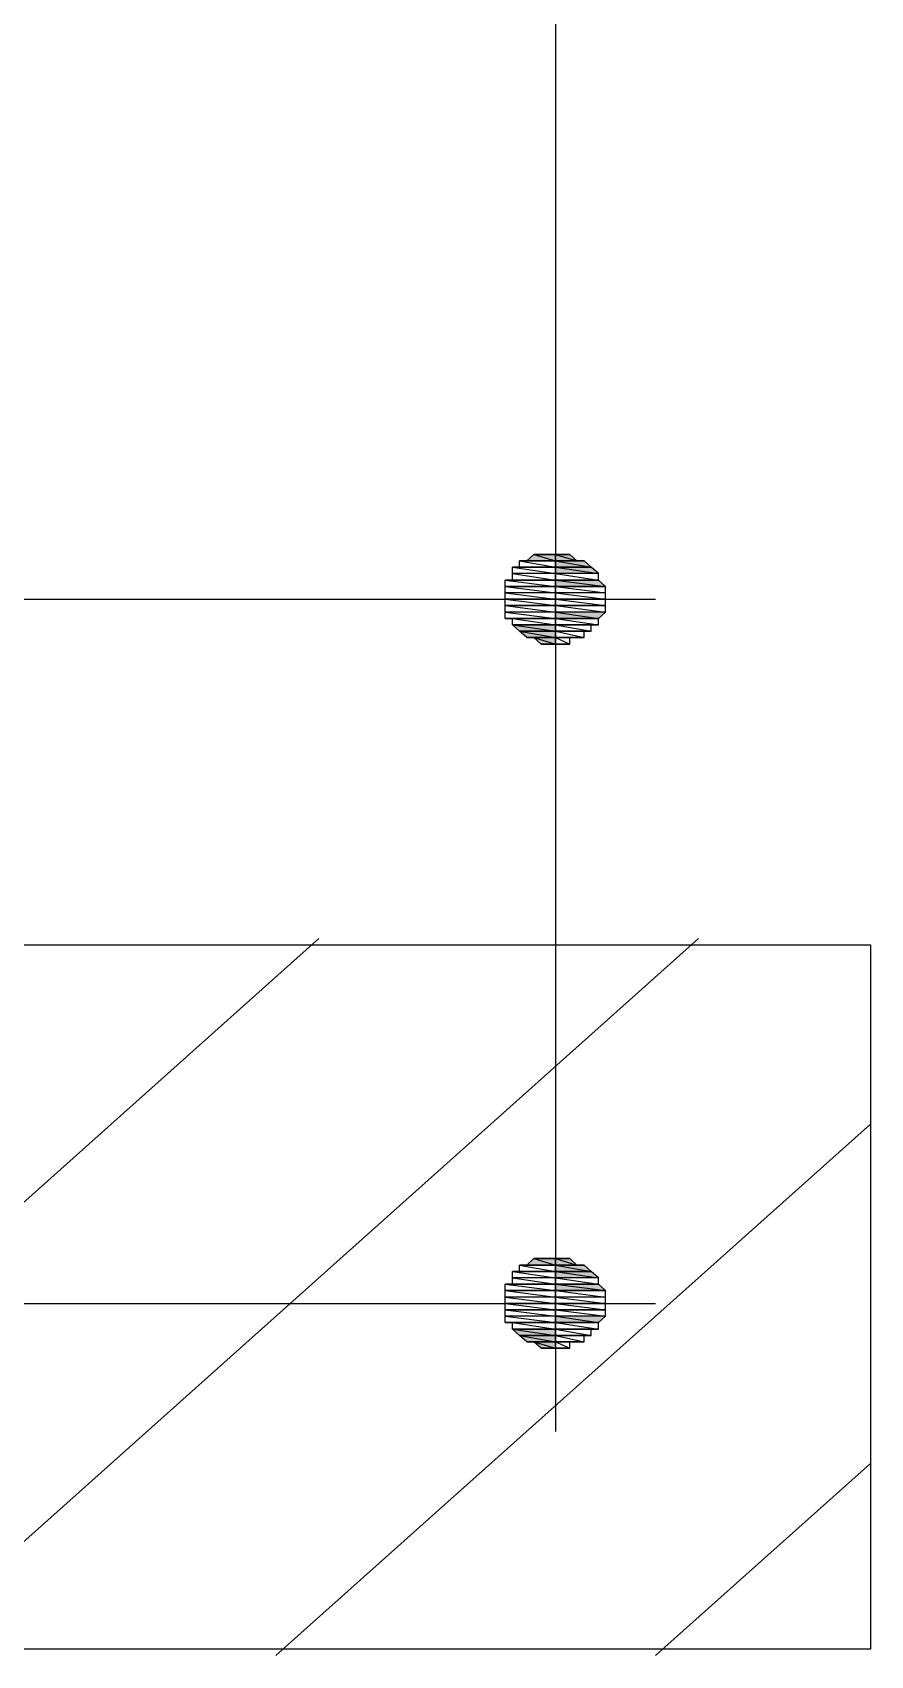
# Model space of a CAD drawing. Header units: millimetres. Extents: x -229 to 612, y -264 to 330.
# Drawn here: x 361.55 to 366.32, y -240.65 to -231.43 of the extents above; entities that cross this region are included whole.
import ezdxf

# ---------------------------------------------------------------- set-up
doc = ezdxf.new("R2010")
doc.units = ezdxf.units.MM

# ---------------------------------------------------------------- blocks, each defined once
blk = doc.blocks.new('0_TCM_4503_AIVD_AD_NOTE_BLOCK-43779754-14248')
at = {"linetype": 'Continuous'}
for points in [[(364.3601, -234.4282), (364.5231, -234.4282), (364.4009, -234.3918)], [(364.4009, -234.3918), (364.5231, -234.4282), (364.5231, -234.3918)], [(364.5231, -234.3918), (364.6453, -234.4282), (364.6046, -234.3918)], [(364.5231, -234.4282), (364.6453, -234.4282), (364.5231, -234.3918)], [(364.5231, -234.4282), (364.7268, -234.4645), (364.6861, -234.4282)], [(364.5231, -234.4645), (364.7268, -234.4645), (364.5231, -234.4282)], [(364.5231, -234.4645), (364.7676, -234.5009), (364.7268, -234.4645)], [(364.5231, -234.5009), (364.7676, -234.5009), (364.5231, -234.4645)], [(364.5231, -234.5373), (364.8083, -234.5737), (364.7676, -234.5373)], [(364.5231, -234.5737), (364.8083, -234.5737), (364.5231, -234.5373)], [(364.2786, -234.792), (364.5231, -234.8284), (364.5231, -234.792)], [(364.3194, -234.8284), (364.5231, -234.8284), (364.2786, -234.792)], [(364.5231, -234.7193), (364.7676, -234.7557), (364.8083, -234.7193)], [(364.5231, -234.7557), (364.7676, -234.7557), (364.5231, -234.7193)], [(364.3194, -234.8284), (364.5231, -234.8648), (364.5231, -234.8284)], [(364.3601, -234.8648), (364.5231, -234.8648), (364.3194, -234.8284)], [(364.4009, -234.8648), (364.5231, -234.9012), (364.5231, -234.8648)], [(364.4416, -234.9012), (364.5231, -234.9012), (364.4009, -234.8648)], [(364.4416, -234.9012), (364.4824, -234.9012), (364.5231, -234.9012)], [(364.3601, -238.431), (364.5231, -238.431), (364.4009, -238.3946)], [(364.4009, -238.3946), (364.5231, -238.431), (364.5231, -238.3946)], [(364.5231, -238.3946), (364.6453, -238.431), (364.6046, -238.3946)], [(364.5231, -238.431), (364.6453, -238.431), (364.5231, -238.3946)], [(364.5231, -238.431), (364.7268, -238.4673), (364.6861, -238.431)], [(364.5231, -238.4673), (364.7268, -238.4673), (364.5231, -238.431)], [(364.5231, -238.4673), (364.7676, -238.5037), (364.7268, -238.4673)], [(364.5231, -238.5037), (364.7676, -238.5037), (364.5231, -238.4673)], [(364.5231, -238.5401), (364.8083, -238.5765), (364.7676, -238.5401)], [(364.5231, -238.5765), (364.8083, -238.5765), (364.5231, -238.5401)], [(364.5231, -238.7221), (364.7676, -238.7585), (364.8083, -238.7221)], [(364.5231, -238.7585), (364.7676, -238.7585), (364.5231, -238.7221)], [(364.2786, -238.7948), (364.5231, -238.8312), (364.5231, -238.7948)], [(364.3194, -238.8312), (364.5231, -238.8312), (364.2786, -238.7948)], [(364.3194, -238.8312), (364.5231, -238.8676), (364.5231, -238.8312)], [(364.3601, -238.8676), (364.5231, -238.8676), (364.3194, -238.8312)], [(364.4009, -238.8676), (364.5231, -238.904), (364.5231, -238.8676)], [(364.4416, -238.904), (364.5231, -238.904), (364.4009, -238.8676)], [(364.4416, -238.904), (364.4824, -238.904), (364.5231, -238.904)]]:
    blk.add_hatch(color=7, dxfattribs=at).paths.add_polyline_path(points)
at = {"color": 7, "linetype": 'Continuous'}
for p, q in [((364.5231, -225.9131), (364.5231, -239.3771)), ((364.3601, -234.4282), (364.4009, -234.3918)), ((364.5231, -234.3918), (364.4009, -234.3918)), ((364.4009, -234.3918), (364.4416, -234.3918)), ((364.5231, -234.3918), (364.4009, -234.3918)), ((364.4009, -234.3918), (364.5231, -234.4282)), ((364.4009, -234.3918), (364.5231, -234.4282)), ((364.5231, -234.3918), (364.4416, -234.3918)), ((364.4416, -234.3918), (364.4824, -234.3918)), ((364.5231, -234.3918), (364.4416, -234.3918)), ((364.4416, -234.3918), (364.5231, -234.3918)), ((364.5231, -234.3918), (364.4416, -234.3918)), ((364.4416, -234.3918), (364.5231, -234.3918)), ((364.4416, -234.3918), (364.5231, -234.3918)), ((364.4416, -234.3918), (364.5231, -234.3918)), ((364.5231, -234.3918), (364.4416, -234.3918)), ((364.4824, -234.3918), (364.5231, -234.3918)), ((364.5231, -234.3918), (364.4824, -234.3918)), ((364.4824, -234.3918), (364.5231, -234.3918)), ((364.4824, -234.3918), (364.5231, -234.3918)), ((364.5231, -234.3918), (364.4824, -234.3918)), ((364.5231, -234.3918), (364.5638, -234.3918)), ((364.5638, -234.3918), (364.5231, -234.3918)), ((364.5638, -234.3918), (364.5231, -234.3918)), ((364.5231, -234.3918), (364.5638, -234.3918)), ((364.6046, -234.3918), (364.5231, -234.3918)), ((364.5231, -234.3918), (364.6046, -234.3918)), ((364.5231, -234.3918), (364.6046, -234.3918)), ((364.6046, -234.3918), (364.5231, -234.3918)), ((364.6046, -234.3918), (364.5231, -234.3918)), ((364.5231, -234.3918), (364.6046, -234.3918)), ((364.6046, -234.3918), (364.5231, -234.3918)), ((364.5231, -234.3918), (364.5638, -234.3918)), ((364.6046, -234.3918), (364.5231, -234.3918)), ((364.5231, -234.3918), (364.6453, -234.4282)), ((364.5231, -234.3918), (364.6453, -234.4282)), ((364.5231, -234.4282), (364.5231, -234.3918)), ((364.5231, -234.4282), (364.5231, -234.3918)), ((364.5638, -234.3918), (364.6046, -234.3918)), ((364.6453, -234.4282), (364.6046, -234.3918)), ((364.3194, -234.4645), (364.2786, -234.4645)), ((364.2786, -234.4645), (364.5231, -234.4645)), ((364.5231, -234.4645), (364.2786, -234.4645)), ((364.2786, -234.4645), (364.5231, -234.5009)), ((364.2786, -234.4645), (364.5231, -234.5009)), ((364.2786, -234.5009), (364.2786, -234.4645)), ((364.5231, -234.5009), (364.2786, -234.5009)), ((364.5231, -234.5009), (364.2786, -234.5009)), ((364.2786, -234.5009), (364.5231, -234.5373)), ((364.2786, -234.5009), (364.5231, -234.5373)), ((364.2786, -234.5373), (364.2786, -234.5009)), ((364.5231, -234.4282), (364.3194, -234.4282)), ((364.3194, -234.4282), (364.3601, -234.4282)), ((364.5231, -234.4282), (364.3194, -234.4282)), ((364.3194, -234.4282), (364.5231, -234.4645)), ((364.3194, -234.4282), (364.5231, -234.4645)), ((364.3194, -234.4645), (364.3194, -234.4282)), ((364.5231, -234.4645), (364.3194, -234.4645)), ((364.5231, -234.4645), (364.3194, -234.4645)), ((364.3194, -234.4645), (364.5231, -234.4645)), ((364.5231, -234.4645), (364.3194, -234.4645)), ((364.5231, -234.4282), (364.3601, -234.4282)), ((364.5231, -234.4282), (364.3601, -234.4282)), ((364.3601, -234.4282), (364.5231, -234.4282)), ((364.3601, -234.4282), (364.5231, -234.4282)), ((364.5231, -234.4282), (364.3601, -234.4282)), ((364.5231, -234.4282), (364.3601, -234.4282)), ((364.3601, -234.4282), (364.5231, -234.4282)), ((364.3601, -234.4282), (364.5231, -234.4282)), ((364.6453, -234.4282), (364.5231, -234.4282)), ((364.6861, -234.4282), (364.5231, -234.4282)), ((364.5231, -234.4282), (364.6861, -234.4282)), ((364.5231, -234.4282), (364.6861, -234.4282)), ((364.6861, -234.4282), (364.5231, -234.4282)), ((364.6861, -234.4282), (364.5231, -234.4282)), ((364.5231, -234.4282), (364.6861, -234.4282)), ((364.6861, -234.4282), (364.5231, -234.4282)), ((364.5231, -234.4282), (364.6453, -234.4282)), ((364.6861, -234.4282), (364.5231, -234.4282)), ((364.5231, -234.4282), (364.7268, -234.4645)), ((364.5231, -234.4282), (364.7268, -234.4645)), ((364.5231, -234.4645), (364.5231, -234.4282)), ((364.5231, -234.4645), (364.5231, -234.4282)), ((364.7268, -234.4645), (364.5231, -234.4645)), ((364.7268, -234.4645), (364.5231, -234.4645)), ((364.5231, -234.4645), (364.7268, -234.4645)), ((364.5231, -234.4645), (364.7268, -234.4645)), ((364.7268, -234.4645), (364.5231, -234.4645)), ((364.7268, -234.4645), (364.5231, -234.4645)), ((364.5231, -234.4645), (364.7676, -234.5009)), ((364.5231, -234.4645), (364.7676, -234.5009)), ((364.5231, -234.5009), (364.5231, -234.4645)), ((364.5231, -234.5009), (364.5231, -234.4645)), ((364.7676, -234.5009), (364.5231, -234.5009)), ((364.7676, -234.5009), (364.5231, -234.5009)), ((364.5231, -234.5009), (364.7676, -234.5373)), ((364.5231, -234.5009), (364.7676, -234.5373)), ((364.5231, -234.5373), (364.5231, -234.5009)), ((364.5231, -234.5373), (364.5231, -234.5009)), ((364.6453, -234.4282), (364.6861, -234.4282)), ((364.7268, -234.4645), (364.6861, -234.4282)), ((364.7676, -234.5009), (364.7268, -234.4645)), ((364.7676, -234.5373), (364.7676, -234.5009)), ((364.2786, -234.5373), (364.2379, -234.5373)), ((364.2379, -234.5373), (364.5231, -234.5373)), ((364.5231, -234.5373), (364.2379, -234.5373)), ((364.2379, -234.5373), (364.5231, -234.5737)), ((364.2379, -234.5373), (364.5231, -234.5737)), ((364.2379, -234.5737), (364.2379, -234.5373)), ((364.5231, -234.5737), (364.2379, -234.5737)), ((364.5231, -234.5737), (364.2379, -234.5737)), ((364.2379, -234.5737), (364.5231, -234.5737)), ((364.2379, -234.5737), (364.5231, -234.5737)), ((364.5231, -234.5737), (364.2379, -234.5737)), ((364.5231, -234.5737), (364.2379, -234.5737)), ((364.2379, -234.5737), (364.5231, -234.6101)), ((364.2379, -234.5737), (364.5231, -234.6101)), ((364.2379, -234.6101), (364.2379, -234.5737)), ((364.5231, -234.5373), (364.2786, -234.5373)), ((364.5231, -234.5373), (364.2786, -234.5373)), ((364.2786, -234.5373), (364.5231, -234.5373)), ((364.5231, -234.5373), (364.2786, -234.5373)), ((364.7676, -234.5373), (364.5231, -234.5373)), ((364.7676, -234.5373), (364.5231, -234.5373)), ((364.5231, -234.5373), (364.7676, -234.5373)), ((364.5231, -234.5373), (364.7676, -234.5373)), ((364.7676, -234.5373), (364.5231, -234.5373)), ((364.7676, -234.5373), (364.5231, -234.5373)), ((364.5231, -234.5373), (364.8083, -234.5737)), ((364.5231, -234.5373), (364.8083, -234.5737)), ((364.5231, -234.5737), (364.5231, -234.5373)), ((364.5231, -234.5737), (364.5231, -234.5373)), ((364.8083, -234.5737), (364.5231, -234.5737)), ((364.8083, -234.5737), (364.5231, -234.5737)), ((364.5231, -234.5737), (364.8083, -234.5737)), ((364.5231, -234.5737), (364.8083, -234.5737)), ((364.8083, -234.5737), (364.5231, -234.5737)), ((364.8083, -234.5737), (364.5231, -234.5737)), ((364.5231, -234.5737), (364.8083, -234.6101)), ((364.5231, -234.5737), (364.8083, -234.6101)), ((364.5231, -234.6101), (364.5231, -234.5737)), ((364.5231, -234.6101), (364.5231, -234.5737)), ((364.8083, -234.5737), (364.7676, -234.5373)), ((364.8083, -234.6101), (364.8083, -234.5737)), ((356.8629, -234.6465), (365.0935, -234.6465)), ((364.5231, -234.6101), (364.2379, -234.6101)), ((364.5231, -234.6101), (364.2379, -234.6101)), ((364.2379, -234.6101), (364.5231, -234.6465)), ((364.2379, -234.6101), (364.5231, -234.6465)), ((364.2379, -234.6465), (364.2379, -234.6101)), ((364.5231, -234.6465), (364.2379, -234.6465)), ((364.5231, -234.6465), (364.2379, -234.6465)), ((364.2379, -234.6465), (364.5231, -234.6829)), ((364.2379, -234.6465), (364.5231, -234.6829)), ((364.2379, -234.6829), (364.2379, -234.6465)), ((364.5231, -234.6829), (364.2379, -234.6829)), ((364.5231, -234.6829), (364.2379, -234.6829)), ((364.2379, -234.6829), (364.5231, -234.6829)), ((364.2379, -234.6829), (364.5231, -234.6829)), ((364.5231, -234.6829), (364.2379, -234.6829)), ((364.5231, -234.6829), (364.2379, -234.6829)), ((364.2379, -234.6829), (364.5231, -234.7193)), ((364.2379, -234.6829), (364.5231, -234.7193)), ((364.2379, -234.7193), (364.2379, -234.6829)), ((364.8083, -234.6101), (364.5231, -234.6101)), ((364.8083, -234.6101), (364.5231, -234.6101)), ((364.5231, -234.6101), (364.8083, -234.6465)), ((364.5231, -234.6101), (364.8083, -234.6465)), ((364.5231, -234.6465), (364.5231, -234.6101)), ((364.5231, -234.6465), (364.5231, -234.6101)), ((364.8083, -234.6465), (364.5231, -234.6465)), ((364.8083, -234.6465), (364.5231, -234.6465)), ((364.5231, -234.6465), (364.8083, -234.6829)), ((364.5231, -234.6465), (364.8083, -234.6829)), ((364.5231, -234.6829), (364.5231, -234.6465)), ((364.5231, -234.6829), (364.5231, -234.6465)), ((364.8083, -234.6829), (364.5231, -234.6829)), ((364.8083, -234.6829), (364.5231, -234.6829)), ((364.5231, -234.6829), (364.8083, -234.6829)), ((364.5231, -234.6829), (364.8083, -234.6829)), ((364.8083, -234.6829), (364.5231, -234.6829)), ((364.8083, -234.6829), (364.5231, -234.6829)), ((364.5231, -234.6829), (364.8083, -234.7193)), ((364.5231, -234.6829), (364.8083, -234.7193)), ((364.5231, -234.7193), (364.5231, -234.6829)), ((364.5231, -234.7193), (364.5231, -234.6829)), ((364.8083, -234.6465), (364.8083, -234.6101)), ((364.8083, -234.6829), (364.8083, -234.6465)), ((364.8083, -234.7193), (364.8083, -234.6829)), ((364.5231, -234.7193), (364.2379, -234.7193)), ((364.5231, -234.7193), (364.2379, -234.7193)), ((364.2379, -234.7193), (364.5231, -234.7557)), ((364.2379, -234.7193), (364.5231, -234.7557)), ((364.2379, -234.7557), (364.2379, -234.7193)), ((364.5231, -234.7557), (364.2379, -234.7557)), ((364.2379, -234.7557), (364.2786, -234.7557)), ((364.2379, -234.7557), (364.5231, -234.7557)), ((364.5231, -234.7557), (364.2379, -234.7557)), ((364.5231, -234.7557), (364.2379, -234.7557)), ((364.2786, -234.7557), (364.5231, -234.7557)), ((364.5231, -234.7557), (364.2786, -234.7557)), ((364.2786, -234.7557), (364.5231, -234.792)), ((364.2786, -234.7557), (364.5231, -234.792)), ((364.2786, -234.792), (364.2786, -234.7557)), ((364.5231, -234.792), (364.2786, -234.792)), ((364.5231, -234.792), (364.2786, -234.792)), ((364.2786, -234.792), (364.5231, -234.792)), ((364.2786, -234.792), (364.5231, -234.792)), ((364.5231, -234.792), (364.2786, -234.792)), ((364.5231, -234.792), (364.2786, -234.792)), ((364.2786, -234.792), (364.5231, -234.8284)), ((364.2786, -234.792), (364.5231, -234.8284)), ((364.3194, -234.8284), (364.2786, -234.792)), ((364.8083, -234.7193), (364.5231, -234.7193)), ((364.8083, -234.7193), (364.5231, -234.7193)), ((364.5231, -234.7193), (364.7676, -234.7557)), ((364.5231, -234.7193), (364.7676, -234.7557)), ((364.5231, -234.7557), (364.5231, -234.7193)), ((364.5231, -234.7557), (364.5231, -234.7193)), ((364.5231, -234.792), (364.5231, -234.7557)), ((364.7676, -234.7557), (364.5231, -234.7557)), ((364.7676, -234.7557), (364.5231, -234.7557)), ((364.5231, -234.7557), (364.7676, -234.7557)), ((364.5231, -234.7557), (364.7676, -234.7557)), ((364.7676, -234.7557), (364.5231, -234.7557)), ((364.7676, -234.7557), (364.5231, -234.7557)), ((364.5231, -234.7557), (364.7676, -234.792)), ((364.5231, -234.7557), (364.7676, -234.792)), ((364.5231, -234.792), (364.5231, -234.7557)), ((364.5231, -234.8284), (364.5231, -234.792)), ((364.7676, -234.792), (364.5231, -234.792)), ((364.7268, -234.792), (364.5231, -234.792)), ((364.5231, -234.792), (364.7268, -234.792)), ((364.7268, -234.792), (364.5231, -234.792)), ((364.5231, -234.792), (364.7676, -234.792)), ((364.7268, -234.792), (364.5231, -234.792)), ((364.5231, -234.792), (364.7268, -234.8284)), ((364.5231, -234.792), (364.7268, -234.8284)), ((364.5231, -234.8284), (364.5231, -234.792)), ((364.7676, -234.792), (364.7268, -234.792)), ((364.7268, -234.8284), (364.7268, -234.792)), ((364.7676, -234.7557), (364.8083, -234.7193)), ((364.7676, -234.792), (364.7676, -234.7557)), ((364.5231, -234.8284), (364.3194, -234.8284)), ((364.5231, -234.8284), (364.3194, -234.8284)), ((364.3194, -234.8284), (364.5231, -234.8284)), ((364.3194, -234.8284), (364.5231, -234.8284)), ((364.5231, -234.8284), (364.3194, -234.8284)), ((364.5231, -234.8284), (364.3194, -234.8284)), ((364.3194, -234.8284), (364.5231, -234.8648)), ((364.3194, -234.8284), (364.5231, -234.8648)), ((364.3601, -234.8648), (364.3194, -234.8284)), ((364.5231, -234.8648), (364.3601, -234.8648)), ((364.5231, -234.8648), (364.3601, -234.8648)), ((364.3601, -234.8648), (364.5231, -234.8648)), ((364.3601, -234.8648), (364.5231, -234.8648)), ((364.5231, -234.8648), (364.3601, -234.8648)), ((364.5231, -234.8648), (364.3601, -234.8648)), ((364.3601, -234.8648), (364.5231, -234.8648)), ((364.3601, -234.8648), (364.5231, -234.8648)), ((364.4009, -234.8648), (364.3601, -234.8648)), ((364.5231, -234.8648), (364.4009, -234.8648)), ((364.5231, -234.8648), (364.4009, -234.8648)), ((364.4009, -234.8648), (364.5231, -234.9012)), ((364.4009, -234.8648), (364.5231, -234.9012)), ((364.4416, -234.9012), (364.4009, -234.8648)), ((364.5231, -234.8648), (364.5231, -234.8284)), ((364.7268, -234.8284), (364.5231, -234.8284)), ((364.6861, -234.8284), (364.5231, -234.8284)), ((364.5231, -234.8284), (364.6861, -234.8284)), ((364.6861, -234.8284), (364.5231, -234.8284)), ((364.5231, -234.8284), (364.7268, -234.8284)), ((364.6861, -234.8284), (364.5231, -234.8284)), ((364.5231, -234.8284), (364.6861, -234.8648)), ((364.5231, -234.8284), (364.6861, -234.8648)), ((364.5231, -234.8648), (364.5231, -234.8284)), ((364.5231, -234.9012), (364.5231, -234.8648)), ((364.6861, -234.8648), (364.5231, -234.8648)), ((364.6453, -234.8648), (364.5231, -234.8648)), ((364.5231, -234.8648), (364.6453, -234.8648)), ((364.6453, -234.8648), (364.5231, -234.8648)), ((364.5231, -234.8648), (364.6861, -234.8648)), ((364.6046, -234.8648), (364.5231, -234.8648)), ((364.5231, -234.8648), (364.6046, -234.8648)), ((364.6046, -234.8648), (364.5231, -234.8648)), ((364.5231, -234.8648), (364.6453, -234.8648)), ((364.6046, -234.8648), (364.5231, -234.8648)), ((364.5231, -234.8648), (364.6046, -234.9012)), ((364.5231, -234.8648), (364.6046, -234.9012)), ((364.5231, -234.9012), (364.5231, -234.8648)), ((364.6453, -234.8648), (364.6046, -234.8648)), ((364.6046, -234.9012), (364.6046, -234.8648)), ((364.6861, -234.8648), (364.6453, -234.8648)), ((364.7268, -234.8284), (364.6861, -234.8284)), ((364.6861, -234.8648), (364.6861, -234.8284)), ((364.5231, -234.9012), (364.4416, -234.9012)), ((364.5231, -234.9012), (364.4416, -234.9012)), ((364.4416, -234.9012), (364.5231, -234.9012)), ((364.4416, -234.9012), (364.5231, -234.9012)), ((364.5231, -234.9012), (364.4416, -234.9012)), ((364.4824, -234.9012), (364.4416, -234.9012)), ((364.4416, -234.9012), (364.5231, -234.9012)), ((364.4416, -234.9012), (364.5231, -234.9012)), ((364.5231, -234.9012), (364.4416, -234.9012)), ((364.5231, -234.9012), (364.4824, -234.9012)), ((364.4824, -234.9012), (364.5231, -234.9012)), ((364.5231, -234.9012), (364.4824, -234.9012)), ((364.6046, -234.9012), (364.5231, -234.9012)), ((364.5638, -234.9012), (364.5231, -234.9012)), ((364.5231, -234.9012), (364.5638, -234.9012)), ((364.5638, -234.9012), (364.5231, -234.9012)), ((364.5231, -234.9012), (364.6046, -234.9012)), ((364.5231, -234.9012), (364.5638, -234.9012)), ((364.5638, -234.9012), (364.5231, -234.9012)), ((364.6046, -234.9012), (364.5638, -234.9012)), ((355.6813, -236.6115), (366.3159, -236.6115)), ((358.615, -240.6507), (363.1785, -236.5751)), ((360.7745, -240.6507), (365.338, -236.5751)), ((366.3159, -236.6115), (366.3159, -240.6143)), ((362.934, -240.6507), (366.3159, -237.6304)), ((364.3194, -238.4673), (364.2786, -238.4673)), ((364.2786, -238.4673), (364.5231, -238.4673)), ((364.5231, -238.4673), (364.2786, -238.4673)), ((364.2786, -238.4673), (364.5231, -238.5037)), ((364.2786, -238.4673), (364.5231, -238.5037)), ((364.2786, -238.5037), (364.2786, -238.4673)), ((364.5231, -238.431), (364.3194, -238.431)), ((364.3194, -238.431), (364.3601, -238.431)), ((364.5231, -238.431), (364.3194, -238.431)), ((364.3194, -238.431), (364.5231, -238.4673)), ((364.3194, -238.431), (364.5231, -238.4673)), ((364.3194, -238.4673), (364.3194, -238.431)), ((364.5231, -238.4673), (364.3194, -238.4673)), ((364.5231, -238.4673), (364.3194, -238.4673)), ((364.3194, -238.4673), (364.5231, -238.4673)), ((364.5231, -238.4673), (364.3194, -238.4673)), ((364.3601, -238.431), (364.4009, -238.3946)), ((364.5231, -238.431), (364.3601, -238.431)), ((364.5231, -238.431), (364.3601, -238.431)), ((364.3601, -238.431), (364.5231, -238.431)), ((364.3601, -238.431), (364.5231, -238.431)), ((364.5231, -238.431), (364.3601, -238.431)), ((364.5231, -238.431), (364.3601, -238.431)), ((364.3601, -238.431), (364.5231, -238.431)), ((364.3601, -238.431), (364.5231, -238.431)), ((364.5231, -238.3946), (364.4009, -238.3946)), ((364.4009, -238.3946), (364.4416, -238.3946)), ((364.5231, -238.3946), (364.4009, -238.3946)), ((364.4009, -238.3946), (364.5231, -238.431)), ((364.4009, -238.3946), (364.5231, -238.431)), ((364.5231, -238.3946), (364.4416, -238.3946)), ((364.4416, -238.3946), (364.4824, -238.3946)), ((364.5231, -238.3946), (364.4416, -238.3946)), ((364.4416, -238.3946), (364.5231, -238.3946)), ((364.5231, -238.3946), (364.4416, -238.3946)), ((364.4416, -238.3946), (364.5231, -238.3946)), ((364.4416, -238.3946), (364.5231, -238.3946)), ((364.4416, -238.3946), (364.5231, -238.3946)), ((364.5231, -238.3946), (364.4416, -238.3946)), ((364.4824, -238.3946), (364.5231, -238.3946)), ((364.5231, -238.3946), (364.4824, -238.3946)), ((364.4824, -238.3946), (364.5231, -238.3946)), ((364.4824, -238.3946), (364.5231, -238.3946)), ((364.5231, -238.3946), (364.4824, -238.3946)), ((364.5231, -238.431), (364.5231, -238.3946)), ((364.5231, -238.3946), (364.5638, -238.3946)), ((364.5638, -238.3946), (364.5231, -238.3946)), ((364.5638, -238.3946), (364.5231, -238.3946)), ((364.5231, -238.3946), (364.5638, -238.3946)), ((364.6046, -238.3946), (364.5231, -238.3946)), ((364.5231, -238.3946), (364.6046, -238.3946)), ((364.5231, -238.3946), (364.6046, -238.3946)), ((364.6046, -238.3946), (364.5231, -238.3946)), ((364.6046, -238.3946), (364.5231, -238.3946)), ((364.5231, -238.3946), (364.6046, -238.3946)), ((364.6046, -238.3946), (364.5231, -238.3946)), ((364.5231, -238.3946), (364.5638, -238.3946)), ((364.6046, -238.3946), (364.5231, -238.3946)), ((364.5231, -238.3946), (364.6453, -238.431)), ((364.5231, -238.3946), (364.6453, -238.431)), ((364.5231, -238.431), (364.5231, -238.3946)), ((364.5231, -238.4673), (364.5231, -238.431)), ((364.6453, -238.431), (364.5231, -238.431)), ((364.6861, -238.431), (364.5231, -238.431)), ((364.5231, -238.431), (364.6861, -238.431)), ((364.5231, -238.431), (364.6861, -238.431)), ((364.6861, -238.431), (364.5231, -238.431)), ((364.6861, -238.431), (364.5231, -238.431)), ((364.5231, -238.431), (364.6861, -238.431)), ((364.6861, -238.431), (364.5231, -238.431)), ((364.5231, -238.431), (364.6453, -238.431)), ((364.6861, -238.431), (364.5231, -238.431)), ((364.5231, -238.431), (364.7268, -238.4673)), ((364.5231, -238.431), (364.7268, -238.4673)), ((364.5231, -238.4673), (364.5231, -238.431)), ((364.5231, -238.5037), (364.5231, -238.4673)), ((364.7268, -238.4673), (364.5231, -238.4673)), ((364.7268, -238.4673), (364.5231, -238.4673)), ((364.5231, -238.4673), (364.7268, -238.4673)), ((364.5231, -238.4673), (364.7268, -238.4673)), ((364.7268, -238.4673), (364.5231, -238.4673)), ((364.7268, -238.4673), (364.5231, -238.4673)), ((364.5231, -238.4673), (364.7676, -238.5037)), ((364.5231, -238.4673), (364.7676, -238.5037)), ((364.5231, -238.5037), (364.5231, -238.4673)), ((364.5638, -238.3946), (364.6046, -238.3946)), ((364.6453, -238.431), (364.6046, -238.3946)), ((364.6453, -238.431), (364.6861, -238.431)), ((364.7268, -238.4673), (364.6861, -238.431)), ((364.7676, -238.5037), (364.7268, -238.4673)), ((364.2786, -238.5401), (364.2379, -238.5401)), ((364.2379, -238.5401), (364.5231, -238.5401)), ((364.5231, -238.5401), (364.2379, -238.5401)), ((364.2379, -238.5401), (364.5231, -238.5765)), ((364.2379, -238.5401), (364.5231, -238.5765)), ((364.2379, -238.5765), (364.2379, -238.5401)), ((364.5231, -238.5037), (364.2786, -238.5037)), ((364.5231, -238.5037), (364.2786, -238.5037)), ((364.2786, -238.5037), (364.5231, -238.5401)), ((364.2786, -238.5037), (364.5231, -238.5401)), ((364.2786, -238.5401), (364.2786, -238.5037)), ((364.5231, -238.5401), (364.2786, -238.5401)), ((364.5231, -238.5401), (364.2786, -238.5401)), ((364.2786, -238.5401), (364.5231, -238.5401)), ((364.5231, -238.5401), (364.2786, -238.5401)), ((364.5231, -238.5401), (364.5231, -238.5037)), ((364.7676, -238.5037), (364.5231, -238.5037)), ((364.7676, -238.5037), (364.5231, -238.5037)), ((364.5231, -238.5037), (364.7676, -238.5401)), ((364.5231, -238.5037), (364.7676, -238.5401)), ((364.5231, -238.5401), (364.5231, -238.5037)), ((364.5231, -238.5765), (364.5231, -238.5401)), ((364.7676, -238.5401), (364.5231, -238.5401)), ((364.7676, -238.5401), (364.5231, -238.5401)), ((364.5231, -238.5401), (364.7676, -238.5401)), ((364.5231, -238.5401), (364.7676, -238.5401)), ((364.7676, -238.5401), (364.5231, -238.5401)), ((364.7676, -238.5401), (364.5231, -238.5401)), ((364.5231, -238.5401), (364.8083, -238.5765)), ((364.5231, -238.5401), (364.8083, -238.5765)), ((364.5231, -238.5765), (364.5231, -238.5401)), ((364.7676, -238.5401), (364.7676, -238.5037)), ((364.8083, -238.5765), (364.7676, -238.5401)), ((356.8629, -238.6493), (365.0935, -238.6493)), ((364.5231, -238.5765), (364.2379, -238.5765)), ((364.5231, -238.5765), (364.2379, -238.5765)), ((364.2379, -238.5765), (364.5231, -238.5765)), ((364.2379, -238.5765), (364.5231, -238.5765)), ((364.5231, -238.5765), (364.2379, -238.5765)), ((364.5231, -238.5765), (364.2379, -238.5765)), ((364.2379, -238.5765), (364.5231, -238.6129)), ((364.2379, -238.5765), (364.5231, -238.6129)), ((364.2379, -238.6129), (364.2379, -238.5765)), ((364.5231, -238.6129), (364.2379, -238.6129)), ((364.5231, -238.6129), (364.2379, -238.6129)), ((364.2379, -238.6129), (364.5231, -238.6493)), ((364.2379, -238.6129), (364.5231, -238.6493)), ((364.2379, -238.6493), (364.2379, -238.6129)), ((364.5231, -238.6493), (364.2379, -238.6493)), ((364.5231, -238.6493), (364.2379, -238.6493)), ((364.2379, -238.6493), (364.5231, -238.6857)), ((364.2379, -238.6493), (364.5231, -238.6857)), ((364.2379, -238.6857), (364.2379, -238.6493)), ((364.5231, -238.6129), (364.5231, -238.5765)), ((364.8083, -238.5765), (364.5231, -238.5765)), ((364.8083, -238.5765), (364.5231, -238.5765)), ((364.5231, -238.5765), (364.8083, -238.5765)), ((364.5231, -238.5765), (364.8083, -238.5765)), ((364.8083, -238.5765), (364.5231, -238.5765)), ((364.8083, -238.5765), (364.5231, -238.5765)), ((364.5231, -238.5765), (364.8083, -238.6129)), ((364.5231, -238.5765), (364.8083, -238.6129)), ((364.5231, -238.6129), (364.5231, -238.5765)), ((364.8083, -238.6129), (364.5231, -238.6129)), ((364.5231, -238.6129), (364.8083, -238.6493)), ((364.5231, -238.6129), (364.8083, -238.6493)), ((364.5231, -238.6493), (364.5231, -238.6129)), ((364.5231, -238.6493), (364.5231, -238.6129)), ((364.8083, -238.6129), (364.5231, -238.6129)), ((364.8083, -238.6493), (364.5231, -238.6493)), ((364.8083, -238.6493), (364.5231, -238.6493)), ((364.5231, -238.6493), (364.8083, -238.6857)), ((364.5231, -238.6493), (364.8083, -238.6857)), ((364.5231, -238.6857), (364.5231, -238.6493)), ((364.5231, -238.6857), (364.5231, -238.6493)), ((364.8083, -238.6129), (364.8083, -238.5765)), ((364.8083, -238.6493), (364.8083, -238.6129)), ((364.8083, -238.6857), (364.8083, -238.6493)), ((364.5231, -238.6857), (364.2379, -238.6857)), ((364.5231, -238.6857), (364.2379, -238.6857)), ((364.2379, -238.6857), (364.5231, -238.6857)), ((364.2379, -238.6857), (364.5231, -238.6857)), ((364.5231, -238.6857), (364.2379, -238.6857)), ((364.5231, -238.6857), (364.2379, -238.6857)), ((364.2379, -238.6857), (364.5231, -238.7221)), ((364.2379, -238.6857), (364.5231, -238.7221)), ((364.2379, -238.7221), (364.2379, -238.6857)), ((364.5231, -238.7221), (364.2379, -238.7221)), ((364.5231, -238.7221), (364.2379, -238.7221)), ((364.2379, -238.7221), (364.5231, -238.7585)), ((364.2379, -238.7221), (364.5231, -238.7585)), ((364.2379, -238.7585), (364.2379, -238.7221)), ((364.5231, -238.7585), (364.2379, -238.7585)), ((364.5231, -238.7585), (364.2379, -238.7585)), ((364.2379, -238.7585), (364.2786, -238.7585)), ((364.2379, -238.7585), (364.5231, -238.7585)), ((364.5231, -238.7585), (364.2379, -238.7585)), ((364.2786, -238.7585), (364.5231, -238.7585)), ((364.5231, -238.7585), (364.2786, -238.7585)), ((364.2786, -238.7585), (364.5231, -238.7948)), ((364.2786, -238.7585), (364.5231, -238.7948)), ((364.2786, -238.7948), (364.2786, -238.7585)), ((364.8083, -238.6857), (364.5231, -238.6857)), ((364.8083, -238.6857), (364.5231, -238.6857)), ((364.5231, -238.6857), (364.8083, -238.6857)), ((364.5231, -238.6857), (364.8083, -238.6857)), ((364.8083, -238.6857), (364.5231, -238.6857)), ((364.8083, -238.6857), (364.5231, -238.6857)), ((364.5231, -238.6857), (364.8083, -238.7221)), ((364.5231, -238.6857), (364.8083, -238.7221)), ((364.5231, -238.7221), (364.5231, -238.6857)), ((364.5231, -238.7221), (364.5231, -238.6857)), ((364.8083, -238.7221), (364.5231, -238.7221)), ((364.8083, -238.7221), (364.5231, -238.7221)), ((364.5231, -238.7221), (364.7676, -238.7585)), ((364.5231, -238.7221), (364.7676, -238.7585)), ((364.5231, -238.7585), (364.5231, -238.7221)), ((364.5231, -238.7585), (364.5231, -238.7221)), ((364.7676, -238.7585), (364.5231, -238.7585)), ((364.7676, -238.7585), (364.5231, -238.7585)), ((364.5231, -238.7585), (364.7676, -238.7585)), ((364.5231, -238.7585), (364.7676, -238.7585)), ((364.7676, -238.7585), (364.5231, -238.7585)), ((364.7676, -238.7585), (364.5231, -238.7585)), ((364.5231, -238.7585), (364.7676, -238.7948)), ((364.5231, -238.7585), (364.7676, -238.7948)), ((364.5231, -238.7948), (364.5231, -238.7585)), ((364.5231, -238.7948), (364.5231, -238.7585)), ((364.7676, -238.7585), (364.8083, -238.7221)), ((364.7676, -238.7948), (364.7676, -238.7585)), ((364.8083, -238.7221), (364.8083, -238.6857)), ((364.5231, -238.7948), (364.2786, -238.7948)), ((364.5231, -238.7948), (364.2786, -238.7948)), ((364.2786, -238.7948), (364.5231, -238.7948)), ((364.2786, -238.7948), (364.5231, -238.7948)), ((364.5231, -238.7948), (364.2786, -238.7948)), ((364.5231, -238.7948), (364.2786, -238.7948)), ((364.2786, -238.7948), (364.5231, -238.8312)), ((364.2786, -238.7948), (364.5231, -238.8312)), ((364.3194, -238.8312), (364.2786, -238.7948)), ((364.5231, -238.8312), (364.3194, -238.8312)), ((364.5231, -238.8312), (364.3194, -238.8312)), ((364.3194, -238.8312), (364.5231, -238.8312)), ((364.3194, -238.8312), (364.5231, -238.8312)), ((364.5231, -238.8312), (364.3194, -238.8312)), ((364.5231, -238.8312), (364.3194, -238.8312)), ((364.3194, -238.8312), (364.5231, -238.8676)), ((364.3194, -238.8312), (364.5231, -238.8676)), ((364.3601, -238.8676), (364.3194, -238.8312)), ((364.7676, -238.7948), (364.5231, -238.7948)), ((364.7268, -238.7948), (364.5231, -238.7948)), ((364.5231, -238.7948), (364.7268, -238.7948)), ((364.7268, -238.7948), (364.5231, -238.7948)), ((364.5231, -238.7948), (364.7676, -238.7948)), ((364.7268, -238.7948), (364.5231, -238.7948)), ((364.5231, -238.7948), (364.7268, -238.8312)), ((364.5231, -238.7948), (364.7268, -238.8312)), ((364.5231, -238.8312), (364.5231, -238.7948)), ((364.5231, -238.8312), (364.5231, -238.7948)), ((364.7268, -238.8312), (364.5231, -238.8312)), ((364.6861, -238.8312), (364.5231, -238.8312)), ((364.5231, -238.8312), (364.6861, -238.8312)), ((364.6861, -238.8312), (364.5231, -238.8312)), ((364.5231, -238.8312), (364.7268, -238.8312)), ((364.6861, -238.8312), (364.5231, -238.8312)), ((364.5231, -238.8312), (364.6861, -238.8676)), ((364.5231, -238.8312), (364.6861, -238.8676)), ((364.5231, -238.8676), (364.5231, -238.8312)), ((364.5231, -238.8676), (364.5231, -238.8312)), ((364.7268, -238.8312), (364.6861, -238.8312)), ((364.6861, -238.8676), (364.6861, -238.8312)), ((364.7676, -238.7948), (364.7268, -238.7948)), ((364.7268, -238.8312), (364.7268, -238.7948)), ((364.5231, -238.8676), (364.3601, -238.8676)), ((364.5231, -238.8676), (364.3601, -238.8676)), ((364.3601, -238.8676), (364.5231, -238.8676)), ((364.3601, -238.8676), (364.5231, -238.8676)), ((364.5231, -238.8676), (364.3601, -238.8676)), ((364.5231, -238.8676), (364.3601, -238.8676)), ((364.3601, -238.8676), (364.5231, -238.8676)), ((364.3601, -238.8676), (364.5231, -238.8676)), ((364.4009, -238.8676), (364.3601, -238.8676)), ((364.5231, -238.8676), (364.4009, -238.8676)), ((364.5231, -238.8676), (364.4009, -238.8676)), ((364.4009, -238.8676), (364.5231, -238.904)), ((364.4009, -238.8676), (364.5231, -238.904)), ((364.4416, -238.904), (364.4009, -238.8676)), ((364.5231, -238.904), (364.4416, -238.904)), ((364.5231, -238.904), (364.4416, -238.904)), ((364.4416, -238.904), (364.5231, -238.904)), ((364.4416, -238.904), (364.5231, -238.904)), ((364.5231, -238.904), (364.4416, -238.904)), ((364.4824, -238.904), (364.4416, -238.904)), ((364.4416, -238.904), (364.5231, -238.904)), ((364.4416, -238.904), (364.5231, -238.904)), ((364.5231, -238.904), (364.4416, -238.904)), ((364.5231, -238.904), (364.4824, -238.904)), ((364.4824, -238.904), (364.5231, -238.904)), ((364.5231, -238.904), (364.4824, -238.904)), ((364.6861, -238.8676), (364.5231, -238.8676)), ((364.6453, -238.8676), (364.5231, -238.8676)), ((364.5231, -238.8676), (364.6453, -238.8676)), ((364.6453, -238.8676), (364.5231, -238.8676)), ((364.5231, -238.8676), (364.6861, -238.8676)), ((364.6046, -238.8676), (364.5231, -238.8676)), ((364.5231, -238.8676), (364.6046, -238.8676)), ((364.6046, -238.8676), (364.5231, -238.8676)), ((364.5231, -238.8676), (364.6453, -238.8676)), ((364.6046, -238.8676), (364.5231, -238.8676)), ((364.5231, -238.8676), (364.6046, -238.904)), ((364.5231, -238.8676), (364.6046, -238.904)), ((364.5231, -238.904), (364.5231, -238.8676)), ((364.5231, -238.904), (364.5231, -238.8676)), ((364.6046, -238.904), (364.5231, -238.904)), ((364.5638, -238.904), (364.5231, -238.904)), ((364.5231, -238.904), (364.5638, -238.904)), ((364.5638, -238.904), (364.5231, -238.904)), ((364.5231, -238.904), (364.6046, -238.904)), ((364.5231, -238.904), (364.5638, -238.904)), ((364.5638, -238.904), (364.5231, -238.904)), ((364.6046, -238.904), (364.5638, -238.904)), ((364.6453, -238.8676), (364.6046, -238.8676)), ((364.6046, -238.904), (364.6046, -238.8676)), ((364.6861, -238.8676), (364.6453, -238.8676)), ((365.0935, -240.6507), (366.3159, -239.559)), ((366.3159, -240.6143), (355.6813, -240.6143))]:
    blk.add_line(p, q, dxfattribs=at)

msp = doc.modelspace()

# ---------------------------------------------------------------- block references
msp.add_blockref('0_TCM_4503_AIVD_AD_NOTE_BLOCK-43779754-14248', (0, 0))

doc.saveas('drawing.dxf')
